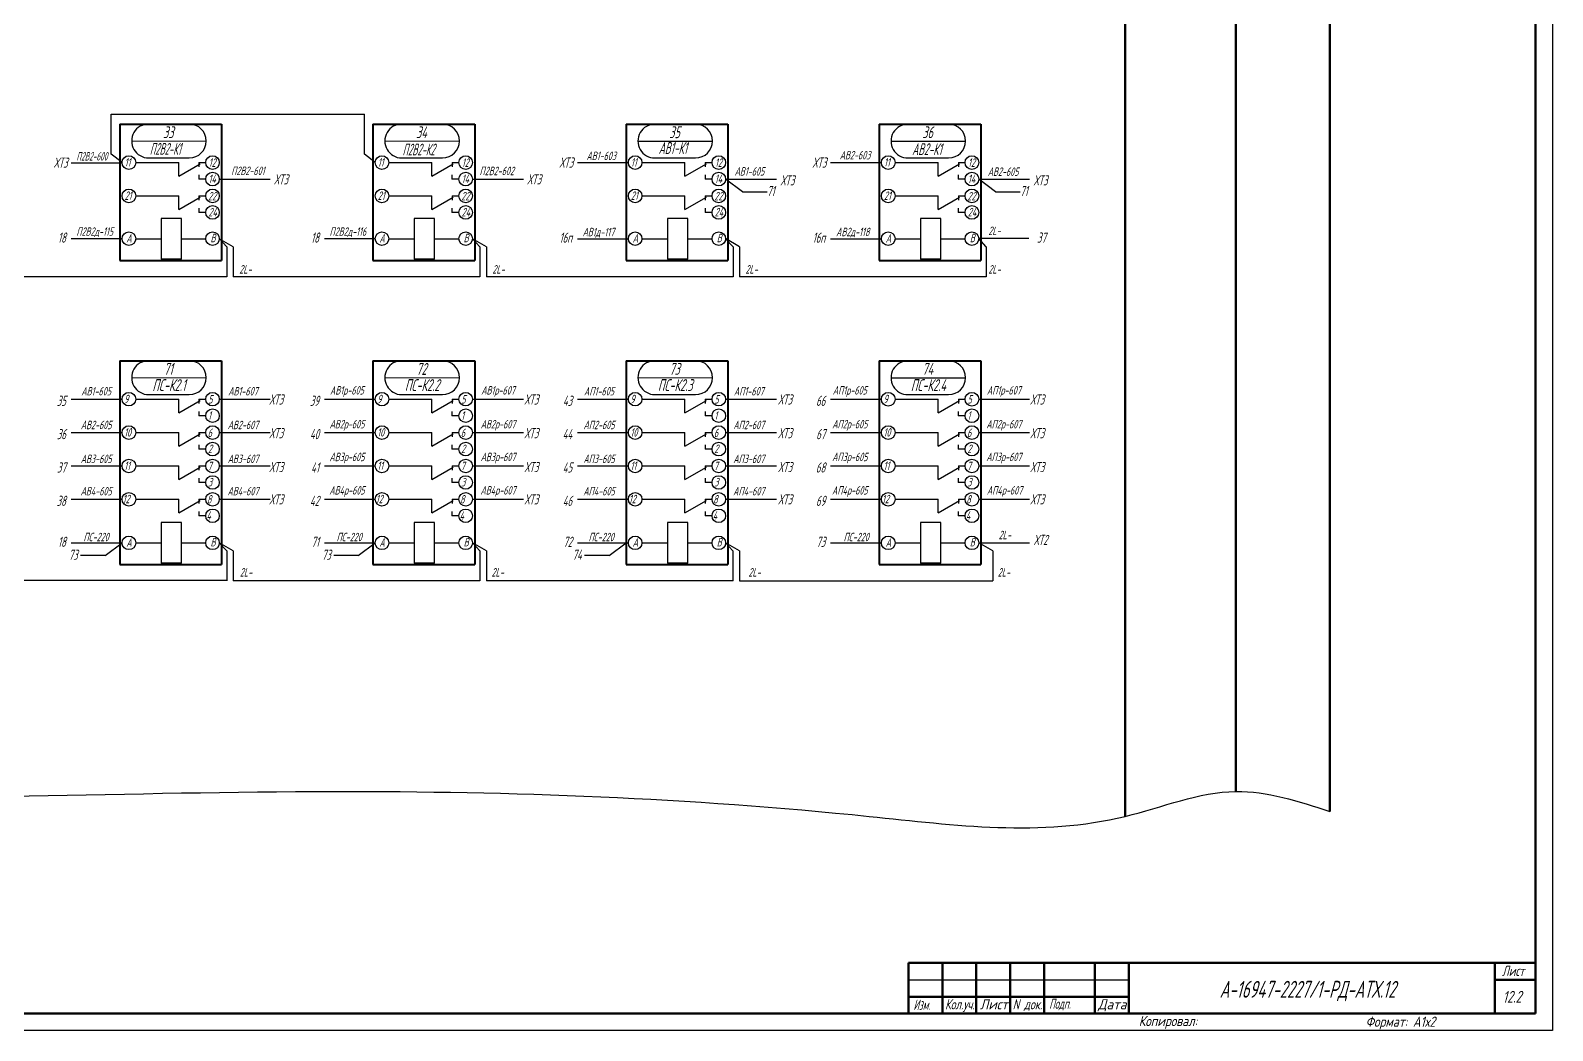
# Model space of a CAD drawing. Header units: millimetres. Extents: x -338 to 6826, y -8218 to 3153.
# Drawn here: x 3269.9 to 3718.9, y -4901.4 to -4606.2 of the extents above; entities that cross this region are included whole.
import ezdxf
from ezdxf.enums import TextEntityAlignment as Align

# ---------------------------------------------------------------- set-up
doc = ezdxf.new("R2010")
doc.units = ezdxf.units.MM
for name, color, linetype, lineweight in [('Датчики', 31, 'Continuous', 50), ('Рамка тонкая', 5, 'Continuous', 25), ('Текст_КИП', 2, 'Continuous', 25), ('Толст.рамка', 7, 'Continuous', 60)]:
    doc.layers.add(name, color=color, linetype=linetype, lineweight=lineweight)
doc.layers.add('ТЕКСТ', color=2, linetype='Continuous')
doc.layers.add('Текст.', color=51, linetype='Continuous')
doc.styles.add('Simplex', font='simplex.shx', dxfattribs={"width": 0.7, "oblique": 15})

# ---------------------------------------------------------------- blocks, each defined once
blk = doc.blocks.new('бирка')
at = {"color": 0, "linetype": 'ByBlock', "lineweight": -3}
blk.add_line((0, 0), (22, 0), dxfattribs=at)
at = {"color": 0, "linetype": 'ByBlock', "lineweight": 30}
blk.add_lwpolyline([(5, -5), (17, -5, 1), (17, 5), (5, 5, 1)], format="xyb", close=True, dxfattribs=at)

msp = doc.modelspace()

# ---------------------------------------------------------------- linework, layer by layer
at = {"color": 5, "lineweight": 60}
for p, q in [((3592.85, -4369.7), (3592.85, -4838.19)), ((3625.5, -4369.7), (3625.5, -4830.83)), ((3653.19, -4369.7), (3653.19, -4836.74))]:
    msp.add_line(p, q, dxfattribs=at)
for p, q in [((3293.74, -4630.88), (3368.42, -4630.88)), ((3293.74, -4642.76), (3293.74, -4630.88)), ((3368.42, -4642.76), (3368.42, -4630.88)), ((3296.94, -4645.2), (3293.74, -4642.76)), ((3371.61, -4645.2), (3368.42, -4642.76)), ((3281.88, -4645.26), (3296.89, -4645.26)), ((3300.94, -4645.2), (3313.63, -4645.2)), ((3313.63, -4649.26), (3313.63, -4645.19)), ((3313.63, -4649.26), (3319.97, -4645.55)), ((3319.62, -4645.2), (3321.62, -4645.2)), ((3319.62, -4645.2), (3319.62, -4646.48)), ((3375.61, -4645.2), (3388.3, -4645.2)), ((3388.3, -4649.26), (3388.3, -4645.19)), ((3388.3, -4649.26), (3394.64, -4645.55)), ((3394.3, -4645.2), (3396.3, -4645.2)), ((3394.3, -4645.2), (3394.3, -4646.48)), ((3431.27, -4645.2), (3446.29, -4645.2)), ((3450.29, -4645.2), (3462.98, -4645.2)), ((3462.97, -4649.26), (3462.97, -4645.19)), ((3462.97, -4649.26), (3469.32, -4645.55)), ((3468.97, -4645.2), (3470.97, -4645.2)), ((3468.97, -4645.2), (3468.97, -4646.48)), ((3505.94, -4645.2), (3520.96, -4645.2)), ((3524.96, -4645.2), (3537.65, -4645.2)), ((3537.65, -4649.26), (3537.65, -4645.19)), ((3537.65, -4649.26), (3543.99, -4645.55)), ((3543.64, -4645.2), (3545.64, -4645.2)), ((3543.64, -4645.2), (3543.64, -4646.48)), ((3319.56, -4648.79), (3319.56, -4650.08)), ((3321.62, -4650.08), (3319.56, -4650.08)), ((3325.62, -4650.08), (3340.64, -4650.08)), ((3394.23, -4648.79), (3394.23, -4650.08)), ((3396.3, -4650.08), (3394.23, -4650.08)), ((3400.3, -4650.08), (3415.31, -4650.08)), ((3468.91, -4648.79), (3468.91, -4650.08)), ((3470.97, -4650.08), (3468.91, -4650.08)), ((3474.97, -4650.08), (3489.98, -4650.08)), ((3479.98, -4653.81), (3474.97, -4650.08)), ((3543.58, -4648.79), (3543.58, -4650.08)), ((3545.64, -4650.08), (3543.58, -4650.08)), ((3549.64, -4650.08), (3564.66, -4650.08)), ((3554.65, -4653.82), (3549.64, -4650.08)), ((3300.94, -4655.04), (3313.63, -4655.04)), ((3313.63, -4659.1), (3313.63, -4655.03)), ((3313.63, -4659.1), (3319.97, -4655.39)), ((3319.62, -4655.04), (3321.62, -4655.04)), ((3319.62, -4655.04), (3319.62, -4656.32)), ((3375.61, -4655.04), (3388.3, -4655.04)), ((3388.3, -4659.1), (3388.3, -4655.03)), ((3388.3, -4659.1), (3394.64, -4655.39)), ((3394.3, -4655.04), (3396.3, -4655.04)), ((3394.3, -4655.04), (3394.3, -4656.32)), ((3450.29, -4655.04), (3462.98, -4655.04)), ((3462.97, -4659.1), (3462.97, -4655.03)), ((3462.97, -4659.1), (3469.32, -4655.39)), ((3468.97, -4655.04), (3470.97, -4655.04)), ((3468.97, -4655.04), (3468.97, -4656.32)), ((3479.98, -4653.81), (3487.23, -4653.81)), ((3524.96, -4655.04), (3537.65, -4655.04)), ((3537.65, -4659.1), (3537.65, -4655.04)), ((3537.65, -4659.1), (3543.99, -4655.39)), ((3543.64, -4655.04), (3545.64, -4655.04)), ((3543.64, -4655.04), (3543.64, -4656.32)), ((3554.65, -4653.82), (3561.9, -4653.82)), ((3319.56, -4658.63), (3319.56, -4659.92)), ((3321.62, -4659.92), (3319.56, -4659.92)), ((3394.23, -4658.63), (3394.23, -4659.92)), ((3396.3, -4659.92), (3394.23, -4659.92)), ((3468.91, -4658.64), (3468.91, -4659.92)), ((3470.97, -4659.92), (3468.91, -4659.92)), ((3543.58, -4658.64), (3543.58, -4659.92)), ((3545.64, -4659.92), (3543.58, -4659.92)), ((3308.45, -4661.67), (3308.45, -4673.67)), ((3314.45, -4661.67), (3308.45, -4661.67)), ((3314.45, -4673.67), (3314.45, -4661.67)), ((3383.12, -4661.67), (3383.12, -4673.67)), ((3389.12, -4661.67), (3383.12, -4661.67)), ((3389.12, -4673.67), (3389.12, -4661.67)), ((3457.79, -4661.67), (3457.79, -4673.67)), ((3463.79, -4661.67), (3457.79, -4661.67)), ((3463.79, -4673.67), (3463.79, -4661.67)), ((3532.47, -4661.67), (3532.47, -4673.67)), ((3538.47, -4661.67), (3532.47, -4661.67)), ((3538.47, -4673.67), (3538.47, -4661.67)), ((3281.93, -4667.66), (3296.94, -4667.66)), ((3300.94, -4667.67), (3308.45, -4667.67)), ((3314.45, -4667.67), (3321.62, -4667.67)), ((3327.82, -4670.03), (3325.62, -4667.66)), ((3327.82, -4670.03), (3325.62, -4667.66)), ((3329.75, -4670.04), (3325.62, -4667.67)), ((3329.75, -4670.04), (3325.62, -4667.67)), ((3327.82, -4670.03), (3327.82, -4678.88)), ((3329.75, -4670.04), (3329.75, -4678.88)), ((3356.6, -4667.66), (3371.61, -4667.66)), ((3375.61, -4667.67), (3383.12, -4667.67)), ((3389.12, -4667.67), (3396.3, -4667.67)), ((3404.42, -4670.04), (3400.29, -4667.67)), ((3402.5, -4670.04), (3400.3, -4667.67)), ((3402.5, -4670.04), (3400.3, -4667.67)), ((3404.42, -4670.04), (3400.3, -4667.67)), ((3402.5, -4670.04), (3402.5, -4678.88)), ((3404.42, -4670.04), (3404.42, -4678.89)), ((3431.27, -4667.67), (3446.29, -4667.67)), ((3450.29, -4667.67), (3457.79, -4667.67)), ((3463.79, -4667.67), (3470.97, -4667.67)), ((3479.09, -4670.03), (3474.97, -4667.66)), ((3479.09, -4670.03), (3474.97, -4667.66)), ((3477.17, -4670.04), (3474.97, -4667.67)), ((3477.17, -4670.04), (3474.97, -4667.67)), ((3477.17, -4670.04), (3477.17, -4678.89)), ((3479.09, -4670.03), (3479.09, -4678.88)), ((3505.94, -4667.67), (3520.96, -4667.67)), ((3524.96, -4667.67), (3532.46, -4667.67)), ((3538.46, -4667.67), (3545.64, -4667.67)), ((3551.84, -4670.03), (3549.64, -4667.66)), ((3551.84, -4670.03), (3549.64, -4667.66)), ((3564.46, -4667.66), (3549.64, -4667.66)), ((3551.84, -4670.03), (3551.84, -4678.88)), ((3314.45, -4673.67), (3308.45, -4673.67)), ((3389.12, -4673.67), (3383.12, -4673.67)), ((3463.79, -4673.67), (3457.79, -4673.67)), ((3538.47, -4673.67), (3532.47, -4673.67)), ((3327.82, -4678.88), (3255.07, -4678.88)), ((3402.5, -4678.88), (3329.75, -4678.88)), ((3477.17, -4678.89), (3404.42, -4678.89)), ((3551.84, -4678.88), (3479.09, -4678.88)), ((3281.93, -4715.06), (3296.94, -4715.06)), ((3300.94, -4715.05), (3313.63, -4715.05)), ((3313.63, -4719.11), (3313.63, -4715.05)), ((3313.63, -4719.11), (3319.97, -4715.41)), ((3319.56, -4718.65), (3319.56, -4719.93)), ((3319.62, -4715.05), (3321.62, -4715.05)), ((3319.62, -4715.05), (3319.62, -4716.34)), ((3325.62, -4715.05), (3340.64, -4715.05)), ((3356.6, -4715.06), (3371.61, -4715.06)), ((3375.61, -4715.05), (3388.3, -4715.05)), ((3388.3, -4719.11), (3388.3, -4715.05)), ((3388.3, -4719.11), (3394.64, -4715.41)), ((3394.23, -4718.65), (3394.23, -4719.93)), ((3394.3, -4715.05), (3396.3, -4715.05)), ((3394.3, -4715.05), (3394.3, -4716.34)), ((3400.3, -4715.05), (3415.31, -4715.05)), ((3431.27, -4715.06), (3446.29, -4715.06)), ((3450.29, -4715.05), (3462.98, -4715.05)), ((3462.97, -4719.11), (3462.97, -4715.05)), ((3462.97, -4719.11), (3469.32, -4715.41)), ((3468.91, -4718.65), (3468.91, -4719.93)), ((3468.97, -4715.05), (3470.97, -4715.05)), ((3468.97, -4715.05), (3468.97, -4716.34)), ((3474.97, -4715.05), (3489.98, -4715.05)), ((3505.94, -4715.06), (3520.96, -4715.06)), ((3524.96, -4715.06), (3537.65, -4715.06)), ((3537.65, -4719.12), (3537.65, -4715.05)), ((3537.65, -4719.12), (3543.99, -4715.41)), ((3543.58, -4718.65), (3543.58, -4719.94)), ((3543.64, -4715.06), (3545.64, -4715.06)), ((3543.64, -4715.06), (3543.64, -4716.34)), ((3549.64, -4715.06), (3564.66, -4715.06)), ((3321.62, -4719.93), (3319.56, -4719.93)), ((3396.3, -4719.93), (3394.23, -4719.93)), ((3470.97, -4719.93), (3468.91, -4719.93)), ((3545.64, -4719.94), (3543.58, -4719.94)), ((3281.93, -4724.9), (3296.94, -4724.9)), ((3300.94, -4724.9), (3313.63, -4724.9)), ((3313.63, -4728.96), (3313.63, -4724.89)), ((3313.63, -4728.96), (3319.97, -4725.25)), ((3319.62, -4724.9), (3321.62, -4724.9)), ((3319.62, -4724.9), (3319.62, -4726.18)), ((3325.62, -4724.9), (3340.64, -4724.9)), ((3356.6, -4724.9), (3371.61, -4724.9)), ((3375.61, -4724.9), (3388.3, -4724.9)), ((3388.3, -4728.96), (3388.3, -4724.89)), ((3388.3, -4728.96), (3394.64, -4725.25)), ((3394.3, -4724.9), (3396.3, -4724.9)), ((3394.3, -4724.9), (3394.3, -4726.18)), ((3400.3, -4724.9), (3415.31, -4724.9)), ((3431.27, -4724.9), (3446.29, -4724.9)), ((3450.29, -4724.9), (3462.98, -4724.9)), ((3462.97, -4728.96), (3462.97, -4724.89)), ((3462.97, -4728.96), (3469.32, -4725.25)), ((3468.97, -4724.9), (3470.97, -4724.9)), ((3468.97, -4724.9), (3468.97, -4726.18)), ((3474.97, -4724.9), (3489.98, -4724.9)), ((3505.94, -4724.9), (3520.96, -4724.9)), ((3524.96, -4724.9), (3537.65, -4724.9)), ((3537.65, -4728.96), (3537.65, -4724.89)), ((3537.65, -4728.96), (3543.99, -4725.25)), ((3543.64, -4724.9), (3545.64, -4724.9)), ((3543.64, -4724.9), (3543.64, -4726.18)), ((3549.64, -4724.9), (3564.66, -4724.9)), ((3319.56, -4728.49), (3319.56, -4729.78)), ((3321.62, -4729.78), (3319.56, -4729.78)), ((3394.23, -4728.49), (3394.23, -4729.78)), ((3396.3, -4729.78), (3394.23, -4729.78)), ((3468.91, -4728.49), (3468.91, -4729.78)), ((3470.97, -4729.78), (3468.91, -4729.78)), ((3543.58, -4728.5), (3543.58, -4729.78)), ((3545.64, -4729.78), (3543.58, -4729.78)), ((3281.93, -4734.74), (3296.94, -4734.74)), ((3300.94, -4734.74), (3313.63, -4734.74)), ((3313.63, -4738.8), (3313.63, -4734.73)), ((3313.63, -4738.8), (3319.97, -4735.09)), ((3319.62, -4734.74), (3321.62, -4734.74)), ((3319.62, -4734.74), (3319.62, -4736.02)), ((3325.62, -4734.74), (3340.64, -4734.74)), ((3356.6, -4734.74), (3371.61, -4734.74)), ((3375.61, -4734.74), (3388.3, -4734.74)), ((3388.3, -4738.8), (3388.3, -4734.73)), ((3388.3, -4738.8), (3394.64, -4735.09)), ((3394.3, -4734.74), (3396.3, -4734.74)), ((3394.3, -4734.74), (3394.3, -4736.02)), ((3400.3, -4734.74), (3415.31, -4734.74)), ((3431.27, -4734.74), (3446.29, -4734.74)), ((3450.29, -4734.74), (3462.98, -4734.74)), ((3462.97, -4738.8), (3462.97, -4734.73)), ((3462.97, -4738.8), (3469.32, -4735.09)), ((3468.97, -4734.74), (3470.97, -4734.74)), ((3468.97, -4734.74), (3468.97, -4736.02)), ((3474.97, -4734.74), (3489.98, -4734.74)), ((3505.94, -4734.74), (3520.96, -4734.74)), ((3524.96, -4734.74), (3537.65, -4734.74)), ((3537.65, -4738.8), (3537.65, -4734.74)), ((3537.65, -4738.8), (3543.99, -4735.1)), ((3543.64, -4734.74), (3545.64, -4734.74)), ((3543.64, -4734.74), (3543.64, -4736.02)), ((3549.64, -4734.74), (3564.66, -4734.74)), ((3319.56, -4738.33), (3319.56, -4739.62)), ((3321.62, -4739.62), (3319.56, -4739.62)), ((3394.23, -4738.33), (3394.23, -4739.62)), ((3396.3, -4739.62), (3394.23, -4739.62)), ((3468.91, -4738.33), (3468.91, -4739.62)), ((3470.97, -4739.62), (3468.91, -4739.62)), ((3543.58, -4738.34), (3543.58, -4739.62)), ((3545.64, -4739.62), (3543.58, -4739.62)), ((3281.93, -4744.58), (3296.94, -4744.58)), ((3300.94, -4744.58), (3313.63, -4744.58)), ((3313.63, -4748.64), (3313.63, -4744.57)), ((3313.63, -4748.64), (3319.97, -4744.93)), ((3319.62, -4744.58), (3321.62, -4744.58)), ((3319.62, -4744.58), (3319.62, -4745.86)), ((3325.62, -4744.58), (3340.64, -4744.58)), ((3356.6, -4744.58), (3371.61, -4744.58)), ((3375.61, -4744.58), (3388.3, -4744.58)), ((3388.3, -4748.64), (3388.3, -4744.57)), ((3388.3, -4748.64), (3394.64, -4744.93)), ((3394.3, -4744.58), (3396.3, -4744.58)), ((3394.3, -4744.58), (3394.3, -4745.86)), ((3400.3, -4744.58), (3415.31, -4744.58)), ((3431.27, -4744.58), (3446.29, -4744.58)), ((3450.29, -4744.58), (3462.98, -4744.58)), ((3462.97, -4748.64), (3462.97, -4744.57)), ((3462.97, -4748.64), (3469.32, -4744.93)), ((3468.97, -4744.58), (3470.97, -4744.58)), ((3468.97, -4744.58), (3468.97, -4745.86)), ((3474.97, -4744.58), (3489.98, -4744.58)), ((3505.94, -4744.59), (3520.96, -4744.59)), ((3524.96, -4744.58), (3537.65, -4744.58)), ((3537.65, -4748.64), (3537.65, -4744.58)), ((3537.65, -4748.64), (3543.99, -4744.94)), ((3543.64, -4744.58), (3545.64, -4744.58)), ((3543.64, -4744.58), (3543.64, -4745.86)), ((3549.64, -4744.58), (3564.66, -4744.58)), ((3319.56, -4748.17), (3319.56, -4749.46)), ((3321.62, -4749.46), (3319.56, -4749.46)), ((3394.23, -4748.17), (3394.23, -4749.46)), ((3396.3, -4749.46), (3394.23, -4749.46)), ((3468.91, -4748.17), (3468.91, -4749.46)), ((3470.97, -4749.46), (3468.91, -4749.46)), ((3543.58, -4748.18), (3543.58, -4749.46)), ((3545.64, -4749.46), (3543.58, -4749.46)), ((3308.45, -4751.46), (3308.45, -4763.46)), ((3314.45, -4751.46), (3308.45, -4751.46)), ((3314.45, -4763.46), (3314.45, -4751.46)), ((3383.12, -4751.46), (3383.12, -4763.46)), ((3389.12, -4751.46), (3383.12, -4751.46)), ((3389.12, -4763.46), (3389.12, -4751.46)), ((3457.79, -4751.46), (3457.79, -4763.46)), ((3463.79, -4751.46), (3457.79, -4751.46)), ((3463.79, -4763.46), (3463.79, -4751.46)), ((3532.47, -4751.46), (3532.47, -4763.46)), ((3538.47, -4751.46), (3532.47, -4751.46)), ((3538.47, -4763.46), (3538.47, -4751.46)), ((3281.93, -4757.46), (3296.94, -4757.46)), ((3291.93, -4761.19), (3296.94, -4757.46)), ((3300.94, -4757.46), (3308.45, -4757.46)), ((3314.45, -4757.46), (3321.62, -4757.46)), ((3327.82, -4759.82), (3325.62, -4757.44)), ((3327.82, -4759.82), (3325.62, -4757.45)), ((3329.75, -4759.83), (3325.62, -4757.46)), ((3329.75, -4759.83), (3325.62, -4757.46)), ((3327.82, -4759.82), (3327.82, -4768.66)), ((3329.75, -4759.83), (3329.75, -4768.67)), ((3329.75, -4759.83), (3329.75, -4768.67)), ((3356.6, -4757.46), (3371.61, -4757.46)), ((3366.6, -4761.19), (3371.61, -4757.46)), ((3375.61, -4757.46), (3383.12, -4757.46)), ((3389.12, -4757.46), (3396.3, -4757.46)), ((3402.49, -4759.82), (3400.29, -4757.44)), ((3402.49, -4759.81), (3400.29, -4757.44)), ((3404.42, -4759.83), (3400.3, -4757.46)), ((3404.42, -4759.83), (3400.3, -4757.46)), ((3402.49, -4759.81), (3402.49, -4768.66)), ((3404.42, -4759.83), (3404.42, -4768.67)), ((3404.42, -4759.83), (3404.42, -4768.67)), ((3431.27, -4757.46), (3446.29, -4757.46)), ((3440.62, -4761.19), (3445.63, -4757.46)), ((3450.29, -4757.46), (3457.79, -4757.46)), ((3463.79, -4757.46), (3470.97, -4757.46)), ((3477.16, -4759.82), (3474.96, -4757.44)), ((3477.16, -4759.81), (3474.96, -4757.44)), ((3479.09, -4759.83), (3474.97, -4757.46)), ((3477.16, -4759.81), (3477.16, -4768.66)), ((3479.09, -4759.83), (3479.09, -4768.67)), ((3505.94, -4757.46), (3520.96, -4757.46)), ((3524.96, -4757.46), (3532.46, -4757.46)), ((3538.46, -4757.46), (3545.64, -4757.46)), ((3549.64, -4757.46), (3564.66, -4757.46)), ((3553.77, -4759.83), (3549.64, -4757.46)), ((3553.77, -4759.83), (3553.77, -4768.67)), ((3291.93, -4761.19), (3284.68, -4761.19)), ((3314.45, -4763.46), (3308.45, -4763.46)), ((3366.6, -4761.19), (3359.36, -4761.19)), ((3389.12, -4763.46), (3383.12, -4763.46)), ((3440.62, -4761.19), (3433.37, -4761.19)), ((3463.79, -4763.46), (3457.79, -4763.46)), ((3538.47, -4763.46), (3532.47, -4763.46)), ((3327.82, -4768.58), (3255.08, -4768.58)), ((3402.5, -4768.67), (3329.75, -4768.67)), ((3477.17, -4768.67), (3404.42, -4768.67)), ((3479.09, -4768.67), (3553.77, -4768.67))]:
    msp.add_line(p, q)
at = {"lineweight": 40}
for p, q in [((3296.28, -4633.83), (3296.28, -4674.08)), ((3296.28, -4633.84), (3326.28, -4633.84)), ((3296.28, -4633.84), (3326.28, -4633.84)), ((3326.28, -4633.83), (3326.28, -4674.08)), ((3370.95, -4633.83), (3370.95, -4674.08)), ((3370.95, -4633.84), (3400.95, -4633.84)), ((3370.95, -4633.84), (3400.96, -4633.84)), ((3400.95, -4633.83), (3400.95, -4674.08)), ((3445.63, -4633.83), (3445.63, -4674.08)), ((3445.63, -4633.84), (3475.63, -4633.84)), ((3445.63, -4633.84), (3475.63, -4633.84)), ((3475.63, -4633.83), (3475.63, -4674.08)), ((3520.3, -4633.83), (3520.3, -4674.08)), ((3520.3, -4633.84), (3550.3, -4633.84)), ((3520.3, -4633.84), (3550.3, -4633.84)), ((3550.3, -4633.83), (3550.3, -4674.08)), ((3296.28, -4674.08), (3326.28, -4674.08)), ((3296.28, -4674.08), (3326.28, -4674.08)), ((3370.95, -4674.08), (3400.96, -4674.08)), ((3370.95, -4674.08), (3400.95, -4674.08)), ((3445.63, -4674.08), (3475.63, -4674.08)), ((3445.63, -4674.08), (3475.63, -4674.08)), ((3520.3, -4674.08), (3550.3, -4674.08)), ((3520.3, -4674.08), (3550.3, -4674.08)), ((3296.28, -4703.69), (3296.28, -4763.87)), ((3296.28, -4703.69), (3326.28, -4703.69)), ((3296.28, -4703.69), (3326.28, -4703.69)), ((3326.28, -4703.7), (3326.28, -4763.87)), ((3370.95, -4703.69), (3370.95, -4763.87)), ((3370.95, -4703.69), (3400.95, -4703.69)), ((3370.95, -4703.69), (3400.96, -4703.69)), ((3400.95, -4703.7), (3400.95, -4763.87)), ((3445.63, -4703.69), (3445.63, -4763.87)), ((3445.63, -4703.69), (3475.63, -4703.69)), ((3445.63, -4703.69), (3475.63, -4703.69)), ((3475.63, -4703.7), (3475.63, -4763.87)), ((3520.3, -4703.7), (3520.3, -4763.87)), ((3520.3, -4703.7), (3550.3, -4703.7)), ((3520.3, -4703.7), (3550.3, -4703.7)), ((3550.3, -4703.7), (3550.3, -4763.87)), ((3296.28, -4763.87), (3326.28, -4763.87)), ((3296.28, -4763.87), (3326.28, -4763.87)), ((3370.95, -4763.87), (3400.96, -4763.87)), ((3370.95, -4763.87), (3400.95, -4763.87)), ((3445.63, -4763.87), (3475.63, -4763.87)), ((3445.63, -4763.87), (3475.63, -4763.87)), ((3520.3, -4763.87), (3550.3, -4763.87)), ((3520.3, -4763.87), (3550.3, -4763.87))]:
    msp.add_line(p, q, dxfattribs=at)
at = {"lineweight": 50}
for p, q in [((3713.94, -4881.42), (3528.94, -4881.42)), ((3528.94, -4881.42), (3528.94, -4896.42)), ((3538.94, -4896.42), (3538.94, -4881.42)), ((3548.94, -4896.42), (3548.94, -4881.42)), ((3558.94, -4896.42), (3558.94, -4881.42)), ((3568.94, -4896.42), (3568.94, -4881.42)), ((3583.94, -4896.42), (3583.94, -4881.42)), ((3593.94, -4896.42), (3593.94, -4881.42)), ((3701.94, -4896.42), (3701.94, -4881.42)), ((3701.94, -4886.42), (3713.94, -4886.42)), ((3528.94, -4891.42), (3593.94, -4891.42))]:
    msp.add_line(p, q, dxfattribs=at)
at = {"lineweight": -3}
msp.add_line((3528.94, -4886.42), (3593.94, -4886.42), dxfattribs=at)
for centre in [(3298.94, -4645.2), (3323.62, -4645.2), (3373.61, -4645.2), (3398.3, -4645.2), (3448.29, -4645.2), (3472.97, -4645.2), (3522.96, -4645.2), (3547.64, -4645.2), (3323.62, -4650.08), (3398.3, -4650.08), (3472.97, -4650.08), (3547.64, -4650.08), (3298.94, -4655.04), (3323.62, -4655.04), (3373.61, -4655.04), (3398.3, -4655.04), (3448.29, -4655.04), (3472.97, -4655.04), (3522.96, -4655.04), (3547.64, -4655.04), (3323.62, -4659.92), (3398.3, -4659.92), (3472.97, -4659.92), (3547.64, -4659.92), (3298.94, -4667.67), (3323.62, -4667.67), (3373.61, -4667.67), (3398.3, -4667.67), (3448.29, -4667.67), (3472.97, -4667.67), (3522.96, -4667.67), (3547.64, -4667.67), (3298.94, -4715.05), (3323.62, -4715.05), (3373.61, -4715.05), (3398.3, -4715.05), (3448.29, -4715.05), (3472.97, -4715.05), (3522.96, -4715.06), (3547.64, -4715.06), (3323.62, -4719.93), (3398.3, -4719.93), (3472.97, -4719.93), (3547.64, -4719.94), (3298.94, -4724.9), (3323.62, -4724.9), (3373.61, -4724.9), (3398.3, -4724.9), (3448.29, -4724.9), (3472.97, -4724.9), (3522.96, -4724.9), (3547.64, -4724.9), (3323.62, -4729.78), (3398.3, -4729.78), (3472.97, -4729.78), (3547.64, -4729.78), (3298.94, -4734.74), (3323.62, -4734.74), (3373.61, -4734.74), (3398.3, -4734.74), (3448.29, -4734.74), (3472.97, -4734.74), (3522.96, -4734.74), (3547.64, -4734.74), (3323.62, -4739.62), (3398.3, -4739.62), (3472.97, -4739.62), (3547.64, -4739.62), (3298.94, -4744.58), (3323.62, -4744.58), (3373.61, -4744.58), (3398.3, -4744.58), (3448.29, -4744.58), (3472.97, -4744.58), (3522.96, -4744.58), (3547.64, -4744.58), (3323.62, -4749.46), (3398.3, -4749.46), (3472.97, -4749.46), (3547.64, -4749.46), (3298.94, -4757.46), (3323.62, -4757.46), (3373.61, -4757.46), (3398.3, -4757.46), (3448.29, -4757.46), (3472.97, -4757.46), (3522.96, -4757.46), (3547.64, -4757.46)]:
    msp.add_circle(centre, 2)
at = {"color": 5}
msp.add_spline([(2094.16, -4834.76), (2148.39, -4823.95), (2381.34, -4833.03), (2445.34, -4835.6), (2579.14, -4830.41), (2696.05, -4833.44), (2799.95, -4838.19), (3004.76, -4827.8), (3179.6, -4832.55), (3359.29, -4830.82), (3517.31, -4838.19), (3592.85, -4838.19), (3625.5, -4830.83), (3653.19, -4836.74)], degree=3, dxfattribs=at)
at = {"layer": 'Рамка тонкая'}
for p, q in [((3718.94, -4307.42), (3718.94, -4901.42)), ((3718.94, -4901.42), (2036.94, -4901.42))]:
    msp.add_line(p, q, dxfattribs=at)
at = {"layer": 'Толст.рамка'}
for p, q in [((3713.94, -4312.42), (3713.94, -4896.42)), ((3713.94, -4896.42), (2044.96, -4896.42))]:
    msp.add_line(p, q, dxfattribs=at)

# ---------------------------------------------------------------- block references
at = {"layer": 'Датчики', "rotation": 359.9750029476415}
for p in [(3299.76, -4638.83), (3374.44, -4638.83), (3449.11, -4638.84), (3523.78, -4638.84), (3299.76, -4708.69), (3374.44, -4708.69), (3449.11, -4708.69), (3523.78, -4708.7)]:
    msp.add_blockref('бирка', p, dxfattribs=at)

# ---------------------------------------------------------------- texts
at = {"color": 3, "style": 'Simplex', "oblique": 15, "width": 0.6}
for s, p in [('ХТ3', (3280.88, -4646.72)), ('ХТ3', (3430.05, -4646.7)), ('ХТ3', (3504.72, -4646.7)), ('ХТ3', (3345.89, -4651.65)), ('ХТ3', (3420.56, -4651.64)), ('ХТ3', (3495.27, -4651.95)), ('ХТ3', (3569.95, -4651.95)), ('18', (3280.35, -4668.84)), ('18', (3355.02, -4668.84)), ('16п', (3429.69, -4668.86)), ('16п', (3504.37, -4668.86)), ('37', (3569.48, -4668.85)), ('35', (3280.35, -4717.02)), ('ХТ3', (3344.47, -4716.63)), ('39', (3355.02, -4717.02)), ('ХТ3', (3419.74, -4716.63)), ('43', (3429.69, -4717.02)), ('ХТ3', (3494.59, -4716.63)), ('66', (3504.37, -4717.03)), ('ХТ3', (3568.97, -4716.63)), ('36', (3280.35, -4726.86)), ('ХТ3', (3344.47, -4726.58)), ('40', (3355.02, -4726.86)), ('ХТ3', (3419.74, -4726.58)), ('44', (3429.69, -4726.86)), ('ХТ3', (3494.59, -4726.58)), ('67', (3504.37, -4726.87)), ('ХТ3', (3568.97, -4726.58)), ('37', (3280.35, -4736.71)), ('ХТ3', (3344.47, -4736.59)), ('41', (3355.02, -4736.71)), ('ХТ3', (3419.74, -4736.59)), ('45', (3429.69, -4736.71)), ('ХТ3', (3494.59, -4736.59)), ('68', (3504.37, -4736.71)), ('ХТ3', (3568.97, -4736.59)), ('38', (3280.35, -4746.55)), ('ХТ3', (3344.47, -4746.12)), ('42', (3355.02, -4746.55)), ('ХТ3', (3419.74, -4746.12)), ('46', (3429.69, -4746.55)), ('ХТ3', (3494.59, -4746.12)), ('69', (3504.37, -4746.55)), ('ХТ3', (3568.97, -4746.12)), ('ХТ2', (3569.95, -4758.09))]:
    msp.add_text(s, height=3, dxfattribs=at).set_placement(p, align=Align.RIGHT)
at = {"style": 'Simplex', "oblique": 15, "width": 0.6}
for s, p in [('11', (3297.66, -4646.38)), ('12', (3322.47, -4646.46)), ('11', (3372.34, -4646.38)), ('12', (3397.14, -4646.46)), ('11', (3447.01, -4646.38)), ('12', (3471.82, -4646.46)), ('11', (3521.68, -4646.38)), ('12', (3546.49, -4646.46)), ('14', (3322.42, -4651.24)), ('14', (3397.09, -4651.24)), ('14', (3471.76, -4651.24)), ('14', (3546.44, -4651.24)), ('21', (3297.66, -4656.22)), ('22', (3322.31, -4656.36)), ('21', (3372.34, -4656.22)), ('22', (3396.99, -4656.36)), ('21', (3447.01, -4656.22)), ('22', (3471.66, -4656.36)), ('21', (3521.68, -4656.23)), ('22', (3546.33, -4656.36)), ('24', (3322.42, -4661.08)), ('24', (3397.09, -4661.08)), ('24', (3471.76, -4661.08)), ('24', (3546.44, -4661.08)), ('А', (3298.17, -4668.8)), ('В', (3323.01, -4668.72)), ('А', (3372.84, -4668.8)), ('В', (3397.69, -4668.72)), ('А', (3447.52, -4668.81)), ('В', (3472.36, -4668.72)), ('А', (3522.19, -4668.81)), ('В', (3547.03, -4668.72)), ('9', (3297.53, -4716.24)), ('5', (3322.34, -4716.32)), ('9', (3372.2, -4716.24)), ('5', (3397.01, -4716.32)), ('9', (3446.88, -4716.24)), ('5', (3471.69, -4716.32)), ('9', (3521.55, -4716.24)), ('5', (3546.36, -4716.32)), ('1', (3322.28, -4721.1)), ('1', (3396.96, -4721.1)), ('1', (3471.63, -4721.1)), ('1', (3546.3, -4721.1)), ('10', (3297.53, -4726.08)), ('6', (3322.18, -4726.22)), ('10', (3372.2, -4726.08)), ('6', (3396.85, -4726.22)), ('10', (3446.88, -4726.08)), ('6', (3471.53, -4726.22)), ('10', (3521.55, -4726.08)), ('6', (3546.2, -4726.22)), ('2', (3322.28, -4730.94)), ('2', (3396.96, -4730.94)), ('2', (3471.63, -4730.94)), ('2', (3546.3, -4730.94)), ('11', (3297.53, -4735.92)), ('7', (3322.17, -4736)), ('11', (3372.2, -4735.92)), ('7', (3396.84, -4736)), ('11', (3446.88, -4735.92)), ('7', (3471.51, -4736)), ('11', (3521.55, -4735.93)), ('7', (3546.19, -4736)), ('3', (3322.28, -4740.78)), ('3', (3396.96, -4740.78)), ('3', (3471.63, -4740.78)), ('3', (3546.3, -4740.78)), ('12', (3297.09, -4745.76)), ('8', (3321.97, -4745.84)), ('12', (3371.76, -4745.76)), ('8', (3396.64, -4745.84)), ('12', (3446.43, -4745.76)), ('8', (3471.32, -4745.84)), ('12', (3521.11, -4745.77)), ('8', (3545.99, -4745.84)), ('4', (3321.84, -4750.62)), ('4', (3396.51, -4750.62)), ('4', (3471.19, -4750.62)), ('4', (3545.86, -4750.62)), ('А', (3298.17, -4758.59)), ('В', (3323.01, -4758.51)), ('А', (3372.84, -4758.59)), ('В', (3397.69, -4758.51)), ('А', (3447.52, -4758.59)), ('В', (3472.36, -4758.51)), ('А', (3522.19, -4758.59)), ('В', (3547.03, -4758.51))]:
    msp.add_text(s, height=2.5, rotation=0, dxfattribs=at).set_placement(p)
at = {"color": 241, "style": 'Simplex', "oblique": 15, "width": 0.6}
for s, p in [('71', (3489.42, -4655.09)), ('71', (3564.09, -4655.09)), ('18', (3280.35, -4758.64)), ('73', (3283.82, -4762.47)), ('71', (3355.02, -4758.64)), ('73', (3358.5, -4762.47)), ('72', (3429.69, -4758.64)), ('74', (3432.51, -4762.47)), ('73', (3504.37, -4758.64))]:
    msp.add_text(s, height=3, dxfattribs=at).set_placement(p, align=Align.RIGHT)
at = {"layer": 'ТЕКСТ', "style": 'Simplex', "oblique": 15}
for s, width, p in [('П2В2-600', 0.5, (3288.02, -4644.61)), ('АВ1-603', 0.6, (3438.28, -4644.47)), ('АВ2-603', 0.6, (3513.16, -4644.25)), ('П2В2-601', 0.6, (3334.04, -4648.88)), ('П2В2-602', 0.6, (3407.46, -4648.92)), ('АВ1-605', 0.6, (3482, -4649.05)), ('АВ2-605', 0.6, (3556.85, -4649.13)), ('П2В2д-115', 0.55, (3288.85, -4666.82)), ('П2В2д-116', 0.55, (3363.53, -4666.82)), ('АВ1-605', 0.6, (3289.28, -4713.95)), ('АВ1-607', 0.6, (3332.59, -4713.95)), ('АВ1р-605', 0.6, (3363.27, -4713.68)), ('АВ1р-607', 0.6, (3407.84, -4713.68)), ('АП1-605', 0.6, (3437.63, -4713.95)), ('АП1-607', 0.6, (3481.82, -4713.95)), ('АП1р-605', 0.6, (3511.62, -4713.68)), ('АП1р-607', 0.6, (3557.07, -4713.68)), ('АВ2-605', 0.6, (3289.28, -4723.9)), ('АВ2-607', 0.6, (3332.59, -4723.9)), ('АВ2р-605', 0.6, (3363.27, -4723.66)), ('АВ2р-607', 0.6, (3407.84, -4723.66)), ('АП2-605', 0.6, (3437.63, -4723.9)), ('АП2-607', 0.6, (3481.82, -4723.9)), ('АП2р-605', 0.6, (3511.62, -4723.66)), ('АП2р-607', 0.6, (3557.07, -4723.66)), ('АВ3-605', 0.6, (3289.28, -4733.91)), ('АВ3-607', 0.6, (3332.59, -4733.91)), ('АВ3р-605', 0.6, (3363.27, -4733.34)), ('АВ3р-607', 0.6, (3407.84, -4733.34)), ('АП3-605', 0.6, (3437.63, -4733.91)), ('АП3-607', 0.6, (3481.82, -4733.91)), ('АП3р-605', 0.6, (3511.62, -4733.34)), ('АП3р-607', 0.6, (3557.07, -4733.34)), ('АВ4-605', 0.6, (3289.28, -4743.44)), ('АВ4-607', 0.6, (3332.59, -4743.44)), ('АВ4р-605', 0.6, (3363.27, -4743.2)), ('АВ4р-607', 0.6, (3407.84, -4743.2)), ('АП4-605', 0.6, (3437.63, -4743.44)), ('АП4-607', 0.6, (3481.82, -4743.44)), ('АП4р-605', 0.6, (3511.62, -4743.2)), ('АП4р-607', 0.6, (3557.27, -4743.2)), ('ПС-220', 0.6, (3289.25, -4756.98)), ('ПС-220', 0.6, (3363.92, -4756.98)), ('ПС-220', 0.6, (3438.26, -4756.98)), ('ПС-220', 0.6, (3513.5, -4756.98))]:
    msp.add_text(s, height=2.5, dxfattribs=dict(at, width=width)).set_placement(p, align=Align.CENTER)
at = {"layer": 'ТЕКСТ', "style": 'Simplex', "oblique": 15, "width": 0.6}
for s, p in [('АВ1д-117', (3432.75, -4666.96)), ('АВ2д-118', (3507.58, -4666.93))]:
    msp.add_text(s, height=2.5, dxfattribs=at).set_placement(p)
at = {"layer": 'Текст.', "style": 'Simplex', "oblique": 15, "width": 0.6}
for s, p in [('33', (3310.55, -4638)), ('34', (3385.23, -4638)), ('35', (3459.9, -4638)), ('36', (3534.57, -4638)), ('71', (3310.55, -4707.86)), ('72', (3385.23, -4707.86)), ('73', (3459.9, -4707.86)), ('74', (3534.57, -4707.86)), ('ПС-К2.1', (3310.76, -4712.63)), ('ПС-К2.2', (3385.44, -4712.63)), ('ПС-К2.3', (3460.11, -4712.63)), ('ПС-К2.4', (3534.78, -4712.64))]:
    msp.add_text(s, height=3.5, dxfattribs=at).set_placement(p, align=Align.CENTER)
at = {"layer": 'Текст.', "style": 'Simplex', "oblique": 15, "width": 0.5}
for s, p in [('П2В2-К1', (3305.08, -4642.91)), ('П2В2-К2', (3379.64, -4643.1))]:
    msp.add_text(s, height=3.5, dxfattribs=at).set_placement(p)
at = {"layer": 'Текст.', "color": 3, "style": 'Simplex', "oblique": 15, "width": 0.6}
for p in [(3552.49, -4666.58), (3331.5, -4677.96), (3406.17, -4677.96), (3480.84, -4677.96), (3552.49, -4677.96), (3555.52, -4756.38), (3331.67, -4767.39), (3405.92, -4767.39), (3481.71, -4767.39), (3555.26, -4767.39)]:
    msp.add_text('2L-', height=2.5, dxfattribs=at).set_placement(p)
at = {"layer": 'Текст_КИП', "linetype": 'ByBlock', "lineweight": -3, "style": 'Simplex', "oblique": 15, "width": 0.55}
for s, p in [('АВ1-К1', (3455.21, -4642.66)), ('АВ2-К1', (3529.98, -4643.01))]:
    msp.add_text(s, height=3.5, dxfattribs=at).set_placement(p)
at = {"layer": 'Текст_КИП', "lineweight": -3, "style": 'Simplex', "oblique": 15, "width": 0.7}
for s, height, p in [('Лист', 3, (3704.02, -4885.3)), ('12.2', 3.5, (3704.24, -4893.19))]:
    msp.add_text(s, height=height, dxfattribs=at).set_placement(p)
at = {"layer": 'Текст_КИП', "style": 'Simplex', "oblique": 15, "width": 0.6}
for s, height, p in [('А-16947-2227/1-РД-АТХ.12', 5, (3620.72, -4891.73)), ('Изм.', 3, (3530.38, -4895.31)), ('Подп.', 3, (3570.43, -4894.99))]:
    msp.add_text(s, height=height, dxfattribs=at).set_placement(p)
at = {"layer": 'Текст_КИП', "style": 'Simplex', "oblique": 15}
for s, width, p, p2 in [('Кол.уч.', 0.603486, (3539.72, -4895.15), (3548.43, -4895.15)), ('Лист', 0.686041, (3550.01, -4895.15), (3558.24, -4895.15)), ('N док.', 0.628372, (3559.67, -4895.15), (3568.37, -4895.15)), ('Дата', 0.652619, (3584.84, -4895.15), (3593.23, -4895.15))]:
    msp.add_text(s, height=3, dxfattribs=dict(at, width=width)).set_placement(p, p2, align=Align.FIT)
at = {"layer": 'Текст_КИП', "color": 3, "style": 'Simplex', "oblique": 15, "width": 0.8}
for s, p in [('Копировал:', (3596.87, -4900.1)), ('Формат: А1х2', (3663.8, -4900.3))]:
    msp.add_text(s, height=3, dxfattribs=at).set_placement(p)

doc.saveas('drawing.dxf')
